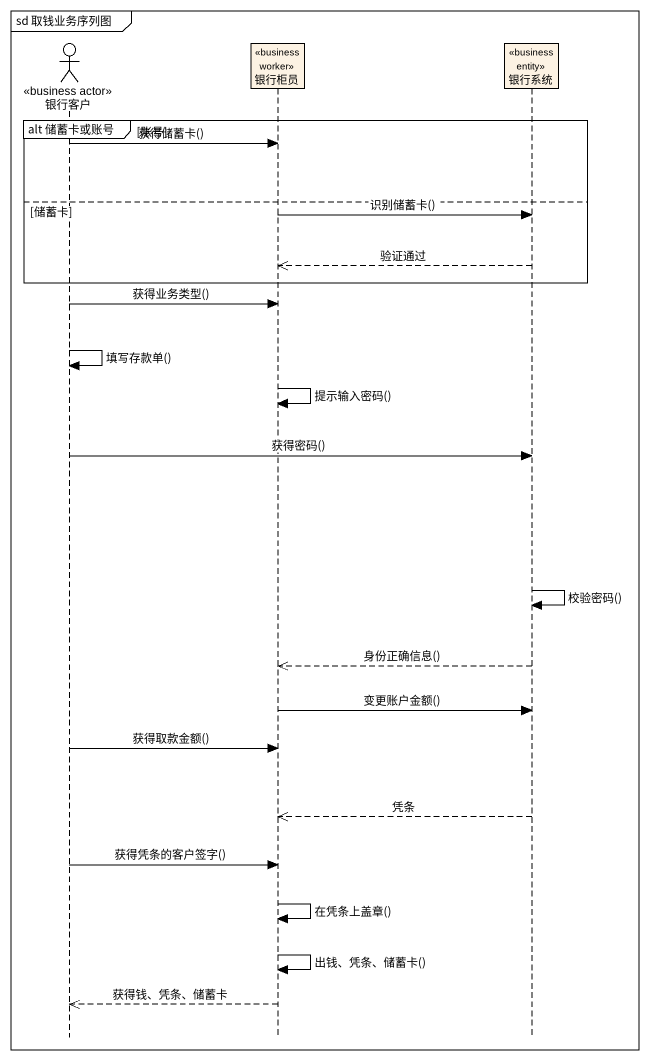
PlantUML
@startuml
mainframe sd 取钱业务序列图
hide footbox
actor 银行客户 <<business actor>>
participant 银行柜员 <<business worker>>
participant 银行系统 <<business entity>>

group alt 储蓄卡或账号 [账号]
  银行客户 -> 银行柜员 : 获得储蓄卡()
else 储蓄卡
  银行柜员 -> 银行系统 : 识别储蓄卡()
  银行系统 -->> 银行柜员 : 验证通过
end
银行客户 -> 银行柜员 : 获得业务类型()
银行客户 -> 银行客户 : 填写存款单()
银行柜员 -> 银行柜员 : 提示输入密码()
银行客户 -> 银行系统 : 获得密码()
银行系统 -> 银行系统 : 校验密码()
银行系统 -->> 银行柜员 : 身份正确信息()
银行柜员 -> 银行系统 : 变更账户金额()
银行客户 -> 银行柜员 : 获得取款金额()
银行系统 -->> 银行柜员 : 凭条
银行客户 -> 银行柜员 : 获得凭条的客户签字()
银行柜员 -> 银行柜员 : 在凭条上盖章()
银行柜员 -> 银行柜员 : 出钱、凭条、储蓄卡()
银行柜员 -->> 银行客户 : 获得钱、凭条、储蓄卡
@enduml
